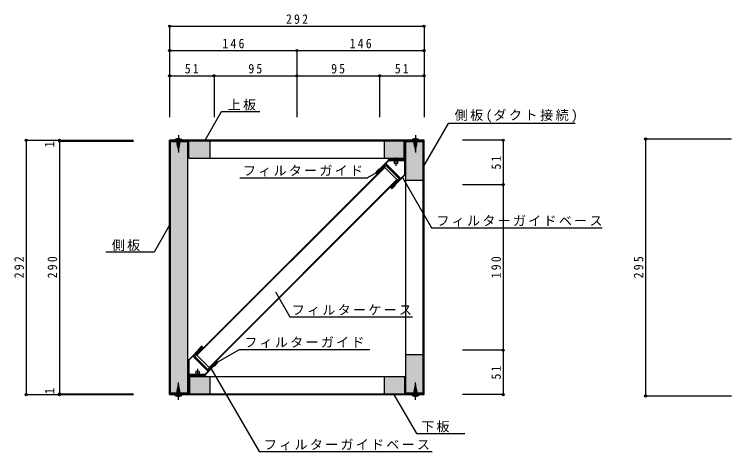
# Model space of a CAD drawing. Units: millimetres at full size, sheet at 1:5. Extents: x -806 to 934, y -491 to 647.
# Drawn here: x -806 to 17, y -473 to 29 of the extents above; entities that cross this region are included whole.
import ezdxf
from ezdxf.enums import TextEntityAlignment as Align

# ---------------------------------------------------------------- set-up
doc = ezdxf.new("R2010")
doc.units = ezdxf.units.MM
doc.header["$LTSCALE"] = 5
doc.header["$PDMODE"] = 32
doc.header["$PDSIZE"] = 2.5
doc.linetypes.add('CHAIN1', pattern=[8, 5, -1, 1, -1])
doc.layers.add('0-0', color=4, linetype='Continuous')
doc.styles.add('ＭＳ ゴシック', font='')
doc.styles.get('ＭＳ ゴシック').set_extended_font_data('MS Gothic')

msp = doc.modelspace()

# ---------------------------------------------------------------- linework, layer by layer
at = {"layer": '0-0'}
for p, q in [((-627.753, 15.588), (-335.753, 15.588)), ((-627.753, 15.588), (-627.753, -88.893)), ((-335.753, 15.588), (-335.753, -88.893)), ((-627.753, -12.437), (-481.753, -12.437)), ((-627.753, -12.437), (-627.753, -88.893)), ((-481.753, -12.437), (-481.753, -88.893)), ((-481.753, -12.437), (-335.753, -12.437)), ((-335.753, -12.437), (-335.753, -88.893)), ((-627.753, -41.351), (-576.753, -41.351)), ((-627.753, -41.351), (-627.753, -88.893)), ((-576.753, -41.351), (-576.753, -88.893)), ((-576.753, -41.351), (-481.753, -41.351)), ((-481.753, -41.351), (-481.753, -88.893)), ((-481.753, -41.351), (-386.753, -41.351)), ((-386.753, -41.351), (-386.753, -88.893)), ((-386.753, -41.351), (-335.753, -41.351)), ((-335.753, -41.351), (-335.753, -88.893)), ((-587.012, -115.356), (-568.049, -82.512)), ((-568.049, -82.512), (-524.066, -82.512)), ((-335.753, -144.514), (-307.784, -96.07)), ((-162.291, -96.07), (-307.784, -96.07)), ((-621.753, -114.906), (-621.753, -114.806)), ((-614.203, -114.356), (-621.303, -114.356)), ((-613.753, -114.806), (-613.753, -114.906)), ((-349.753, -114.906), (-349.753, -114.806)), ((-342.203, -114.356), (-349.303, -114.356)), ((-341.753, -114.806), (-341.753, -114.906)), ((-81.55, -113.856), (-81.55, -408.856)), ((-81.55, -113.856), (17.166, -113.856)), ((-792.376, -115.356), (-669.357, -115.356)), ((-792.376, -115.356), (-792.376, -407.356)), ((-754.193, -115.356), (-754.193, -116.356)), ((-754.193, -115.356), (-669.357, -115.356)), ((-754.193, -116.356), (-669.357, -116.356)), ((-754.193, -116.356), (-754.193, -406.356)), ((-614.203, -115.356), (-621.303, -115.356)), ((-615.753, -115.856), (-619.753, -116.356)), ((-615.753, -116.356), (-619.753, -116.856)), ((-615.753, -116.856), (-619.753, -117.356)), ((-615.753, -117.356), (-619.753, -117.856)), ((-615.753, -117.856), (-619.753, -118.356)), ((-615.753, -118.356), (-619.753, -118.856)), ((-615.753, -118.856), (-619.745, -119.356)), ((-615.761, -119.356), (-619.712, -119.856)), ((-615.794, -119.856), (-619.654, -120.356)), ((-615.852, -120.356), (-619.571, -120.856)), ((-615.935, -120.856), (-619.461, -121.356)), ((-616.045, -121.356), (-619.324, -121.856)), ((-619.253, -118.955), (-619.253, -115.356)), ((-616.182, -121.856), (-619.182, -122.356)), ((-616.324, -122.356), (-619.039, -122.856)), ((-616.467, -122.856), (-618.896, -123.356)), ((-616.61, -123.356), (-618.753, -123.856)), ((-616.253, -118.955), (-616.253, -115.356)), ((-386.753, -115.356), (-576.753, -115.356)), ((-386.753, -116.356), (-576.753, -116.356)), ((-342.203, -115.356), (-349.303, -115.356)), ((-343.753, -115.856), (-347.753, -116.356)), ((-343.753, -116.356), (-347.753, -116.856)), ((-343.753, -116.856), (-347.753, -117.356)), ((-343.753, -117.356), (-347.753, -117.856)), ((-343.753, -117.856), (-347.753, -118.356)), ((-343.753, -118.356), (-347.753, -118.856)), ((-343.753, -118.856), (-347.745, -119.356)), ((-343.761, -119.356), (-347.712, -119.856)), ((-343.794, -119.856), (-347.654, -120.356)), ((-343.852, -120.356), (-347.571, -120.856)), ((-343.935, -120.856), (-347.461, -121.356)), ((-344.045, -121.356), (-347.324, -121.856)), ((-347.253, -118.955), (-347.253, -115.356)), ((-344.182, -121.856), (-347.182, -122.356)), ((-344.324, -122.356), (-347.039, -122.856)), ((-344.467, -122.856), (-346.896, -123.356)), ((-344.61, -123.356), (-346.753, -123.856)), ((-344.253, -118.955), (-344.253, -115.356)), ((-245.027, -115.356), (-291.858, -115.356)), ((-245.027, -115.356), (-245.027, -166.356)), ((-616.753, -123.856), (-618.61, -124.356)), ((-616.896, -124.356), (-618.467, -124.856)), ((-617.039, -124.856), (-618.324, -125.356)), ((-617.182, -125.356), (-618.182, -125.856)), ((-617.324, -125.856), (-618.039, -126.356)), ((-344.753, -123.856), (-346.61, -124.356)), ((-344.896, -124.356), (-346.467, -124.856)), ((-345.039, -124.856), (-346.324, -125.356)), ((-345.182, -125.356), (-346.182, -125.856)), ((-345.324, -125.856), (-346.039, -126.356)), ((-381.753, -136.356), (-581.753, -136.356)), ((-364.553, -137.356), (-370.953, -137.356)), ((-364.553, -137.356), (-370.953, -137.356)), ((-369.753, -141.656), (-369.753, -139.356)), ((-369.753, -141.656), (-369.753, -139.356)), ((-369.353, -137.356), (-369.353, -138.856)), ((-369.353, -137.356), (-369.353, -138.856)), ((-366.253, -138.856), (-369.253, -138.856)), ((-366.253, -138.856), (-369.253, -138.856)), ((-366.153, -137.356), (-366.153, -138.856)), ((-366.153, -137.356), (-366.153, -138.856)), ((-365.753, -141.656), (-365.753, -139.356)), ((-365.753, -141.656), (-365.753, -139.356)), ((-366.253, -142.156), (-369.253, -142.156)), ((-366.253, -142.156), (-369.253, -142.156)), ((-390.793, -152.918), (-400.617, -158.59)), ((-547.065, -158.59), (-400.617, -158.59)), ((-360.523, -158.126), (-327.133, -215.958)), ((-356.753, -361.356), (-356.753, -161.356)), ((-336.753, -356.356), (-336.753, -166.356)), ((-335.753, -356.356), (-335.753, -166.356)), ((-245.027, -166.356), (-291.858, -166.356)), ((-245.027, -166.356), (-245.027, -356.356)), ((-327.133, -215.958), (-131.243, -215.958)), ((-572.554, -369.751), (-547.609, -355.349)), ((-547.609, -355.349), (-398.123, -355.349)), ((-245.027, -356.356), (-291.858, -356.356)), ((-245.027, -356.356), (-245.027, -407.356)), ((-579.969, -377.679), (-525.058, -472.787)), ((-598.953, -385.356), (-592.553, -385.356)), ((-598.953, -385.356), (-592.553, -385.356)), ((-597.753, -381.056), (-597.753, -383.356)), ((-597.753, -381.056), (-597.753, -383.356)), ((-597.353, -385.356), (-597.353, -383.856)), ((-597.353, -385.356), (-597.353, -383.856)), ((-597.253, -380.556), (-594.253, -380.556)), ((-597.253, -380.556), (-594.253, -380.556)), ((-597.253, -383.856), (-594.253, -383.856)), ((-597.253, -383.856), (-594.253, -383.856)), ((-594.153, -385.356), (-594.153, -383.856)), ((-594.153, -385.356), (-594.153, -383.856)), ((-593.753, -381.056), (-593.753, -383.356)), ((-593.753, -381.056), (-593.753, -383.356)), ((-581.753, -386.356), (-381.753, -386.356)), ((-619.745, -403.356), (-615.794, -402.856)), ((-619.712, -402.856), (-615.852, -402.356)), ((-619.654, -402.356), (-615.935, -401.856)), ((-619.571, -401.856), (-616.045, -401.356)), ((-619.461, -401.356), (-616.182, -400.856)), ((-619.324, -400.856), (-616.324, -400.356)), ((-619.182, -400.356), (-616.467, -399.856)), ((-619.039, -399.856), (-616.61, -399.356)), ((-618.896, -399.356), (-616.753, -398.856)), ((-618.753, -398.856), (-616.896, -398.356)), ((-618.61, -398.356), (-617.039, -397.856)), ((-618.467, -397.856), (-617.182, -397.356)), ((-618.324, -397.356), (-617.324, -396.856)), ((-618.182, -396.856), (-617.467, -396.356)), ((-347.745, -403.356), (-343.794, -402.856)), ((-347.712, -402.856), (-343.852, -402.356)), ((-347.654, -402.356), (-343.935, -401.856)), ((-347.571, -401.856), (-344.045, -401.356)), ((-347.461, -401.356), (-344.182, -400.856)), ((-347.324, -400.856), (-344.324, -400.356)), ((-347.182, -400.356), (-344.467, -399.856)), ((-347.039, -399.856), (-344.61, -399.356)), ((-346.896, -399.356), (-344.753, -398.856)), ((-346.753, -398.856), (-344.896, -398.356)), ((-346.61, -398.356), (-345.039, -397.856)), ((-346.467, -397.856), (-345.182, -397.356)), ((-346.324, -397.356), (-345.324, -396.856)), ((-346.182, -396.856), (-345.467, -396.356)), ((-792.376, -407.356), (-669.357, -407.356)), ((-754.193, -406.356), (-669.357, -406.356)), ((-754.193, -406.356), (-754.193, -407.356)), ((-754.193, -407.356), (-669.357, -407.356)), ((-621.753, -407.906), (-621.753, -407.806)), ((-621.303, -407.356), (-614.203, -407.356)), ((-621.303, -408.356), (-614.203, -408.356)), ((-619.753, -403.856), (-615.761, -403.356)), ((-619.753, -404.356), (-615.753, -403.856)), ((-619.753, -404.856), (-615.753, -404.356)), ((-619.753, -405.356), (-615.753, -404.856)), ((-619.753, -405.856), (-615.753, -405.356)), ((-619.753, -406.356), (-615.753, -405.856)), ((-619.753, -406.856), (-615.753, -406.356)), ((-619.253, -403.757), (-619.253, -407.356)), ((-616.253, -403.757), (-616.253, -407.356)), ((-613.753, -407.806), (-613.753, -407.906)), ((-576.753, -406.356), (-386.753, -406.356)), ((-576.753, -407.356), (-386.753, -407.356)), ((-371.162, -406.107), (-344.658, -452.013)), ((-349.753, -407.906), (-349.753, -407.806)), ((-349.303, -407.356), (-342.203, -407.356)), ((-349.303, -408.356), (-342.203, -408.356)), ((-347.753, -403.856), (-343.761, -403.356)), ((-347.753, -404.356), (-343.753, -403.856)), ((-347.753, -404.856), (-343.753, -404.356)), ((-347.753, -405.356), (-343.753, -404.856)), ((-347.753, -405.856), (-343.753, -405.356)), ((-347.753, -406.356), (-343.753, -405.856)), ((-347.753, -406.856), (-343.753, -406.356)), ((-347.253, -403.757), (-347.253, -407.356)), ((-344.253, -403.757), (-344.253, -407.356)), ((-341.753, -407.806), (-341.753, -407.906)), ((-245.027, -407.356), (-291.858, -407.356)), ((-81.55, -408.856), (17.166, -408.856)), ((-344.658, -452.013), (-289.145, -452.013)), ((-525.058, -472.787), (-326.421, -472.787))]:
    msp.add_line(p, q, dxfattribs=at)
at = {"layer": '0-0', "linetype": 'CHAIN1'}
for p, q in [((-617.753, -109.462), (-617.753, -129.283)), ((-345.753, -109.462), (-345.753, -129.283)), ((-367.753, -144.82), (-367.753, -135.321)), ((-367.753, -144.82), (-367.753, -135.321)), ((-595.753, -377.892), (-595.753, -387.391)), ((-595.753, -377.892), (-595.753, -387.391)), ((-617.753, -413.25), (-617.753, -393.429)), ((-345.753, -413.25), (-345.753, -393.429))]:
    msp.add_line(p, q, dxfattribs=at)
at = {"layer": '0-0', "color": 7}
for p, q in [((-627.753, -116.356), (-627.753, -115.356)), ((-576.753, -115.356), (-627.753, -115.356)), ((-576.753, -116.356), (-627.753, -116.356)), ((-627.753, -407.356), (-627.753, -116.356)), ((-607.753, -116.356), (-627.253, -116.356)), ((-626.753, -405.356), (-626.753, -117.356)), ((-606.753, -117.356), (-626.753, -117.356)), ((-607.753, -117.356), (-607.753, -116.356)), ((-606.753, -405.356), (-606.753, -117.356)), ((-605.753, -136.356), (-605.753, -116.356)), ((-581.753, -116.356), (-581.753, -136.356)), ((-576.753, -115.356), (-576.753, -116.356)), ((-386.753, -115.356), (-386.753, -116.356)), ((-335.753, -115.356), (-386.753, -115.356)), ((-335.753, -116.356), (-386.753, -116.356)), ((-381.753, -116.356), (-381.753, -136.356)), ((-358.753, -137.356), (-358.753, -116.356)), ((-336.753, -117.356), (-357.753, -117.356)), ((-356.753, -161.356), (-356.753, -117.356)), ((-335.753, -116.356), (-355.753, -116.356)), ((-336.753, -166.356), (-336.753, -117.356)), ((-335.753, -116.356), (-335.753, -115.356)), ((-335.753, -166.356), (-335.753, -116.356)), ((-581.753, -136.356), (-605.753, -136.356)), ((-376.546, -138.856), (-389.834, -152.145)), ((-358.753, -136.356), (-381.753, -136.356)), ((-358.753, -136.356), (-381.753, -136.356)), ((-358.753, -137.356), (-376.753, -137.356)), ((-376.753, -138.356), (-376.753, -137.356)), ((-358.253, -138.856), (-376.546, -138.856)), ((-358.753, -137.356), (-374.694, -137.356)), ((-358.253, -138.856), (-358.253, -155.149)), ((-336.753, -137.356), (-336.753, -137.856)), ((-598.779, -363.533), (-379.576, -144.33)), ((-380.99, -146.451), (-596.658, -362.119)), ((-390.839, -151.735), (-387.162, -148.058)), ((-379.576, -142.208), (-389.971, -152.603)), ((-389.617, -152.957), (-379.576, -142.916)), ((-387.162, -148.058), (-386.808, -148.411)), ((-366.848, -160.593), (-380.99, -146.451)), ((-379.576, -142.208), (-362.606, -159.179)), ((-379.576, -142.916), (-363.313, -159.179)), ((-379.576, -144.33), (-364.727, -159.179)), ((-364.727, -159.179), (-379.576, -144.33)), ((-364.727, -159.179), (-379.576, -144.33)), ((-390.748, -152.957), (-390.839, -152.866)), ((-390.485, -152.512), (-390.395, -152.603)), ((-390.188, -151.791), (-389.834, -152.145)), ((-357.753, -155.356), (-372.485, -170.088)), ((-358.253, -155.149), (-372.249, -169.145)), ((-373.354, -169.22), (-363.313, -159.179)), ((-362.606, -159.179), (-373, -169.574)), ((-356.753, -161.356), (-336.753, -161.356)), ((-373.354, -170.351), (-373.263, -170.442)), ((-372.91, -170.088), (-373, -169.998)), ((-371.895, -169.498), (-372.249, -169.145)), ((-372.132, -170.442), (-368.455, -166.765)), ((-368.455, -166.765), (-368.808, -166.411)), ((-336.753, -166.356), (-335.753, -166.356)), ((-605.753, -367.356), (-591.021, -352.624)), ((-605.253, -367.563), (-591.257, -353.567)), ((-600.901, -363.533), (-590.506, -353.138)), ((-590.152, -353.492), (-600.193, -363.533)), ((-591.374, -352.27), (-595.051, -355.947)), ((-591.611, -353.214), (-591.257, -353.567)), ((-590.596, -352.624), (-590.506, -352.714)), ((-590.152, -352.361), (-590.243, -352.27)), ((-596.658, -362.119), (-582.516, -376.261)), ((-595.051, -355.947), (-594.698, -356.301)), ((-356.753, -361.356), (-336.753, -361.356)), ((-356.753, -405.356), (-356.753, -361.356)), ((-336.753, -356.356), (-335.753, -356.356)), ((-336.753, -405.356), (-336.753, -356.356)), ((-335.753, -407.356), (-335.753, -356.356)), ((-605.753, -384.356), (-605.753, -367.356)), ((-605.253, -383.856), (-605.253, -367.563)), ((-583.93, -380.503), (-600.901, -363.533)), ((-583.93, -379.796), (-600.193, -363.533)), ((-598.779, -363.533), (-583.93, -378.382)), ((-573.889, -369.755), (-583.93, -379.796)), ((-583.93, -380.503), (-573.535, -370.109)), ((-573.021, -370.199), (-573.111, -370.109)), ((-572.758, -369.755), (-572.667, -369.846)), ((-586.96, -383.856), (-573.672, -370.567)), ((-576.344, -374.654), (-576.698, -374.301)), ((-572.667, -370.977), (-576.344, -374.654)), ((-573.318, -370.921), (-573.672, -370.567)), ((-626.753, -385.356), (-626.753, -384.856)), ((-605.753, -405.356), (-605.753, -384.356)), ((-605.253, -383.856), (-586.96, -383.856)), ((-604.753, -385.356), (-588.812, -385.356)), ((-604.753, -406.356), (-604.753, -385.356)), ((-604.753, -385.356), (-586.753, -385.356)), ((-604.753, -386.356), (-581.753, -386.356)), ((-586.753, -384.356), (-586.753, -385.356)), ((-581.753, -386.356), (-581.753, -406.356)), ((-381.753, -386.356), (-381.753, -406.356)), ((-381.753, -386.356), (-357.753, -386.356)), ((-357.753, -406.356), (-357.753, -386.356)), ((-627.753, -406.356), (-576.753, -406.356)), ((-627.753, -407.356), (-576.753, -407.356)), ((-627.253, -406.356), (-607.753, -406.356)), ((-626.753, -405.356), (-605.753, -405.356)), ((-576.753, -406.356), (-576.753, -407.356)), ((-386.753, -406.356), (-335.753, -406.356)), ((-356.753, -405.356), (-336.753, -405.356)), ((-355.753, -406.356), (-355.753, -405.356)), ((-355.753, -406.356), (-336.253, -406.356))]:
    msp.add_line(p, q, dxfattribs=at)
at = {"layer": '0-0'}
for points in [[(-618.887, -121.565), (-617.753, -127.056), (-616.619, -121.565)], [(-346.887, -121.565), (-345.753, -127.056), (-344.619, -121.565)], [(-627.753, -212.743), (-645.625, -243.699), (-701.139, -243.699)], [(-506.389, -289.185), (-489.773, -317.963), (-349.184, -317.963)], [(-616.619, -401.147), (-617.753, -395.656), (-618.887, -401.147)], [(-344.619, -401.147), (-345.753, -395.656), (-346.887, -401.147)]]:
    msp.add_lwpolyline(points, dxfattribs=at)
at = {"layer": '0-0', "color": 7}
for points in [[(-357.753, -138.356), (-357.753, -155.356), (-357.753, -117.356)], [(-357.753, -138.356), (-376.753, -138.356), (-390.485, -152.088)], [(-380.99, -146.451), (-366.848, -160.593), (-582.516, -376.261)], [(-598.779, -363.533), (-583.93, -378.382), (-364.727, -159.179)], [(-605.753, -384.356), (-586.753, -384.356), (-573.021, -370.624)], [(-386.753, -406.356), (-386.753, -407.356), (-335.753, -407.356)]]:
    msp.add_lwpolyline(points, dxfattribs=at)
at = {"layer": '0-0'}
for centre, radius, start, end in [((-621.303, -114.806), 0.45, 90, 180), ((-621.303, -114.906), 0.45, 180, 270), ((-617.753, -120.157), 6.801, 58.53598, 121.464), ((-614.203, -114.806), 0.45, 0, 90), ((-614.203, -114.906), 0.45, 270, 0), ((-349.303, -114.806), 0.45, 90, 180), ((-349.303, -114.906), 0.45, 180, 270), ((-345.753, -120.157), 6.801, 58.53598, 121.464), ((-342.203, -114.806), 0.45, 0, 90), ((-342.203, -114.906), 0.45, 270, 0), ((-609.753, -118.955), 9.5, 180, 195.94539), ((-625.753, -118.955), 9.5, 344.0546, 0), ((-337.753, -118.955), 9.5, 180, 195.94539), ((-353.753, -118.955), 9.5, 344.0546, 0), ((-367.753, -143.356), 6.8, 61.92751, 118.07248), ((-367.753, -143.356), 6.8, 61.92751, 118.07248), ((-369.253, -139.356), 0.5, 90, 180), ((-369.253, -139.356), 0.5, 90, 180), ((-366.253, -139.356), 0.5, 0, 90), ((-366.253, -139.356), 0.5, 0, 90), ((-369.253, -141.656), 0.5, 180, 270), ((-369.253, -141.656), 0.5, 180, 270), ((-366.253, -141.656), 0.5, 270, 0), ((-366.253, -141.656), 0.5, 270, 0), ((-595.753, -379.356), 6.8, 241.92751, 298.07248), ((-595.753, -379.356), 6.8, 241.92751, 298.07248), ((-597.253, -381.056), 0.5, 90, 180), ((-597.253, -381.056), 0.5, 90, 180), ((-597.253, -383.356), 0.5, 180, 270), ((-597.253, -383.356), 0.5, 180, 270), ((-594.253, -381.056), 0.5, 0, 90), ((-594.253, -381.056), 0.5, 0, 90), ((-594.253, -383.356), 0.5, 270, 0), ((-594.253, -383.356), 0.5, 270, 0), ((-609.753, -403.757), 9.5, 164.0546, 180), ((-625.753, -403.757), 9.5, 0, 15.94539), ((-337.753, -403.757), 9.5, 164.0546, 180), ((-353.753, -403.757), 9.5, 0, 15.94539), ((-621.303, -407.806), 0.45, 90, 180), ((-621.303, -407.906), 0.45, 180, 270), ((-617.753, -402.555), 6.801, 238.53598, 301.464), ((-614.203, -407.806), 0.45, 0, 90), ((-614.203, -407.906), 0.45, 270, 0), ((-349.303, -407.806), 0.45, 90, 180), ((-349.303, -407.906), 0.45, 180, 270), ((-345.753, -402.555), 6.801, 238.53598, 301.464), ((-342.203, -407.806), 0.45, 0, 90), ((-342.203, -407.906), 0.45, 270, 0)]:
    msp.add_arc(centre, radius, start, end, dxfattribs=at)
at = {"layer": '0-0', "color": 7}
for centre, radius, start, end in [((-390.273, -152.3), 0.8, 135, 225), ((-390.183, -152.391), 0.8, 225, 315), ((-390.273, -152.3), 0.3, 135, 225), ((-390.183, -152.391), 0.3, 225, 315), ((-372.788, -169.786), 0.8, 135, 225), ((-372.697, -169.876), 0.8, 225, 315), ((-372.788, -169.786), 0.3, 135, 225), ((-372.697, -169.876), 0.3, 225, 315), ((-590.809, -352.836), 0.8, 45, 135), ((-590.809, -352.836), 0.3, 45, 135), ((-590.718, -352.926), 0.3, 315, 45), ((-590.718, -352.926), 0.8, 315, 45), ((-573.323, -370.321), 0.8, 45, 135), ((-573.323, -370.321), 0.3, 45, 135), ((-573.233, -370.412), 0.3, 315, 45), ((-573.233, -370.412), 0.8, 315, 45)]:
    msp.add_arc(centre, radius, start, end, dxfattribs=at)
at = {"layer": '0-0'}
for p in [(-627.753, 15.588), (-335.753, 15.588), (-627.753, -12.437), (-481.753, -12.437), (-335.753, -12.437), (-627.753, -41.351), (-576.753, -41.351), (-481.753, -41.351), (-386.753, -41.351), (-335.753, -41.351), (-792.376, -115.356), (-754.193, -115.356), (-754.193, -116.356), (-245.027, -115.356), (-81.55, -113.856), (-245.027, -166.356), (-245.027, -356.356), (-792.376, -407.356), (-754.193, -406.356), (-754.193, -407.356), (-245.027, -407.356), (-81.55, -408.856)]:
    msp.add_point(p, dxfattribs=at)
at = {"layer": '0-0', "color": 51}
for points in [[(-626.753, -117.356), (-626.753, -405.356), (-606.753, -405.356)], [(-626.753, -117.356), (-606.753, -405.356), (-606.753, -136.356)], [(-606.753, -136.356), (-606.753, -117.356), (-626.753, -117.356)], [(-605.753, -116.356), (-605.753, -136.356), (-581.753, -116.356), (-581.753, -136.356)], [(-358.753, -116.356), (-358.753, -136.356), (-381.753, -116.356), (-381.753, -136.356)], [(-356.753, -138.356), (-336.753, -138.356), (-356.753, -117.356), (-336.753, -117.356)], [(-356.753, -161.356), (-336.753, -161.356), (-356.753, -138.356), (-336.753, -138.356)], [(-336.753, -361.356), (-356.753, -361.356), (-356.753, -386.356)], [(-336.753, -405.356), (-336.753, -361.356), (-356.753, -386.356)], [(-581.753, -386.356), (-604.753, -386.356), (-581.753, -406.356), (-604.753, -406.356)], [(-357.753, -406.356), (-357.753, -386.356), (-381.753, -406.356), (-381.753, -386.356)], [(-336.753, -405.356), (-356.753, -386.356), (-356.753, -405.356)]]:
    msp.add_solid(points, dxfattribs=at)

# ---------------------------------------------------------------- texts
at = {"layer": '0-0', "color": 7, "style": 'ＭＳ ゴシック'}
for p in [(-756.871, -123.862), (-756.688, -407.013)]:
    msp.add_text('1', height=11, rotation=90, dxfattribs=at).set_placement(p, align=Align.BOTTOM_LEFT)
at = {"layer": '0-0', "color": 7, "char_height": 11, "attachment_point": 7, "style": 'ＭＳ ゴシック'}
for s, insert in [('\\T1.38;\\W0.9;292', (-494.253, 18.088)), ('\\T1.38;\\W0.9;146', (-567.253, -9.937)), ('\\T1.38;\\W0.9;146', (-421.253, -9.937)), ('\\T1.36;\\W0.9;51', (-610.378, -38.851)), ('\\T1.36;\\W0.9;95', (-537.378, -38.851)), ('\\T1.36;\\W0.9;95', (-442.378, -38.851)), ('\\T1.36;\\W0.9;51', (-369.378, -38.851)), ('\\T1.17;上板', (-561.072, -81.343)), ('\\T1.19;側板(ダクト接続)', (-300.807, -94.901)), ('\\T1.17;フィルターガイド', (-543.672, -156.877)), ('\\T1.17;フィルターガイドベース', (-321.616, -214.47)), ('\\T1.17;側板', (-694.162, -242.53)), ('\\T1.17;フィルターケース', (-487.59, -316.703)), ('\\T1.17;フィルターガイド', (-542.092, -353.861)), ('\\T1.17;下板', (-339.1, -450.782)), ('\\T1.17;フィルターガイドベース', (-519.541, -471.299))]:
    msp.add_mtext(s, dxfattribs=dict(at, insert=insert))
at = {"layer": '0-0', "color": 7, "char_height": 11, "attachment_point": 7, "rotation": 90, "style": 'ＭＳ ゴシック'}
for s, insert in [('\\T1.36;\\W0.9;51', (-247.527, -148.981)), ('\\T1.38;\\W0.9;292', (-794.876, -273.856)), ('\\T1.38;\\W0.9;290', (-756.693, -273.856)), ('\\T1.38;\\W0.9;190', (-247.527, -273.856)), ('\\T1.38;\\W0.9;295', (-84.05, -273.856)), ('\\T1.36;\\W0.9;51', (-247.527, -389.981))]:
    msp.add_mtext(s, dxfattribs=dict(at, insert=insert))

doc.saveas('drawing.dxf')
